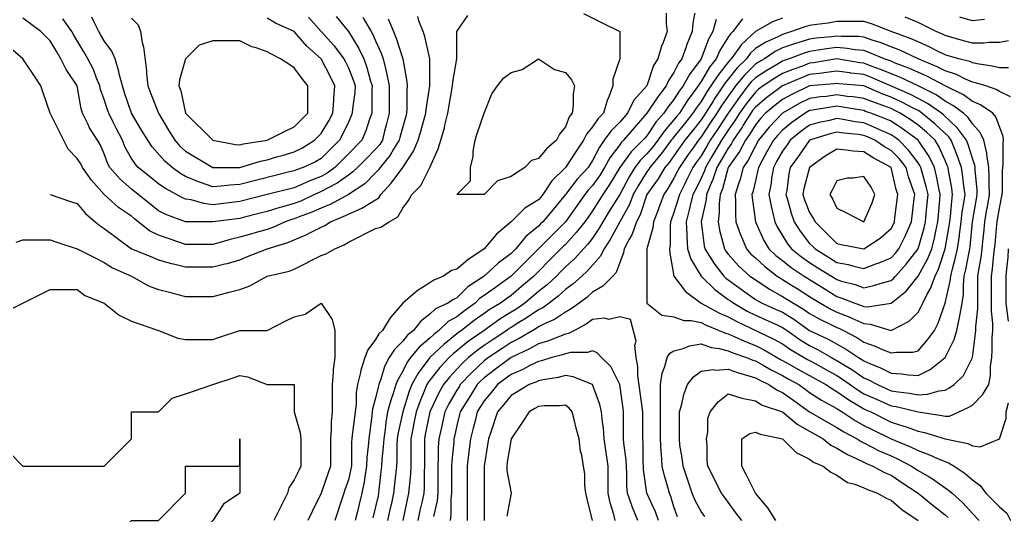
# Model space of a CAD drawing. Header units: inches. Extents: x 794995 to 811195, y 2485918 to 2508058.
# Drawn here: x 801712 to 802805, y 2505544 to 2506091 of the extents above; entities that cross this region are included whole.
import ezdxf

# ---------------------------------------------------------------- set-up
doc = ezdxf.new("R2010")
doc.units = ezdxf.units.IN
doc.header["$MEASUREMENT"] = 0
doc.layers.add('contour', color=7, linetype='Continuous')

msp = doc.modelspace()

# ---------------------------------------------------------------- linework, layer by layer
at = {"layer": 'contour'}
for points in [[(802119.3, 2506092.5), (802125.2, 2506078.4), (802128.1, 2506071.3), (802135.2, 2506048.4), (802139.8, 2506023), (802140.2, 2506018.4), (802139.8, 2506013.7), (802139.8, 2505993), (802139.4, 2505988.4), (802138.5, 2505985), (802135.2, 2505973.4), (802132.2, 2505961.4), (802131.4, 2505958.4), (802125.2, 2505948.4), (802121.5, 2505942), (802110.2, 2505928.4), (802108, 2505925.5), (802105.2, 2505922.4), (802093.2, 2505910.4), (802075.2, 2505898.4), (802055.6, 2505887.9), (802045.2, 2505883.4), (802034.7, 2505878.8), (802020.6, 2505873.8), (802015.2, 2505871.7), (802012.5, 2505871), (802005.2, 2505868.4), (801991.5, 2505862), (801985.2, 2505859.8), (801973.2, 2505856.4), (801968.5, 2505855), (801955.2, 2505851.2), (801944.6, 2505848.9), (801931.8, 2505845), (801925.2, 2505843.4), (801895.2, 2505843.4), (801887.7, 2505845.9), (801865.2, 2505853.4), (801855.2, 2505858.4), (801842.7, 2505868.4), (801838.5, 2505871.7), (801835.2, 2505874.4), (801821, 2505884.2), (801805.2, 2505898.4), (801791, 2505914.2), (801781.2, 2505928.4), (801779.2, 2505932.4), (801775.2, 2505938.4), (801765.2, 2505948.4), (801755.2, 2505968.4), (801745.2, 2505988.4), (801737.7, 2506010.9), (801735.2, 2506018.4), (801727.2, 2506030.4), (801715.2, 2506048.4), (801699, 2506062.2)], [(801707.7, 2505845.9), (801715.2, 2505848.4), (801745.2, 2505848.4), (801752.7, 2505845.9), (801775.2, 2505838.4), (801795.2, 2505828.4), (801805.2, 2505823.4), (801814.4, 2505817.6), (801835.2, 2505808.4), (801854.2, 2505797.5), (801865.2, 2505793.4), (801877.2, 2505790.4), (801885.2, 2505788.4), (801895.2, 2505785.9), (801925.2, 2505785.9), (801935.2, 2505788.4), (801943.2, 2505790.4), (801955.2, 2505793.4), (801966.1, 2505797.5), (801985.2, 2505808.4), (802009.7, 2505813.8), (802015.2, 2505815.9), (802045.2, 2505830.9), (802050.6, 2505832.9), (802060.2, 2505838.4), (802070.5, 2505843), (802075.2, 2505845.9), (802105.2, 2505860.9), (802111.2, 2505862.4), (802120.2, 2505868.4), (802129.7, 2505873.8), (802135.2, 2505883.4), (802141.8, 2505891.7), (802145.2, 2505898.4), (802155.2, 2505908.4), (802165.2, 2505928.4), (802174.4, 2505949.1), (802177.2, 2505958.4), (802181.3, 2505972.2), (802181.8, 2505975), (802185.2, 2505988.4), (802190.2, 2506018.4), (802190.5, 2506023), (802195.2, 2506048.4), (802195.2, 2506078.4), (802207.2, 2506096.4)], [(802091, 2506094.2), (802093.2, 2506090.4), (802100.2, 2506078.4), (802102, 2506075.2), (802105.2, 2506068.4), (802111.5, 2506054.7), (802113.7, 2506048.4), (802116.1, 2506037.5), (802117.8, 2506031), (802120.2, 2506018.4), (802120.2, 2505988.4), (802117.2, 2505976.4), (802115.2, 2505968.4), (802112.7, 2505958.4), (802109.8, 2505953.7), (802105.2, 2505948.4), (802095.2, 2505938.4), (802085.2, 2505928.4), (802080.2, 2505923.4), (802075.2, 2505919.8), (802062.7, 2505910.9), (802052.7, 2505905.9), (802045.2, 2505901.7), (802042.8, 2505900.8), (802037.7, 2505898.4), (802022.4, 2505891.2), (802015.2, 2505888.4), (802001.3, 2505884.5), (801999.4, 2505884.1), (801985.2, 2505879.6), (801976.2, 2505877.4), (801960.2, 2505873.4), (801955.2, 2505872.1), (801925.2, 2505868.4), (801895.2, 2505868.4), (801873.2, 2505876.4), (801865.2, 2505880.4), (801855.2, 2505888.4), (801842.7, 2505898.4), (801838.5, 2505901.7), (801835.2, 2505904.4), (801822.5, 2505915.7), (801811.2, 2505928.4), (801809.2, 2505932.4), (801805.2, 2505943.4), (801800.5, 2505953.7), (801797.7, 2505958.4), (801789, 2505972.2), (801787.2, 2505976.4), (801781.2, 2505988.4), (801779.8, 2505993), (801775.2, 2506018.4), (801763.2, 2506036.4), (801757.2, 2506048.4), (801752.7, 2506055.9), (801745.2, 2506068.4), (801740.2, 2506073.4), (801735.2, 2506078.4), (801723.7, 2506086.9), (801715.2, 2506093.4)], [(801745.2, 2505898.4), (801767.7, 2505890.9), (801775.2, 2505888.4), (801784.4, 2505877.6), (801795.2, 2505868.4), (801800.5, 2505863.7), (801805.2, 2505860.9), (801818, 2505851.2), (801835.2, 2505838.4), (801856.6, 2505829.8), (801865.2, 2505826.4), (801879, 2505822.2), (801881.8, 2505821.7), (801895.2, 2505818.4), (801925.2, 2505818.4), (801938.5, 2505821.7), (801941.3, 2505822.2), (801955.2, 2505826.4), (801963.7, 2505829.8), (801985.2, 2505838.4), (802008.1, 2505845.4), (802015.2, 2505848.4), (802029.3, 2505854.2), (802033.2, 2505856.4), (802045.2, 2505862.4), (802049.2, 2505864.4), (802055.2, 2505868.4), (802069.4, 2505874.1), (802075.2, 2505876.9), (802090.2, 2505883.4), (802105.2, 2505892.4), (802108.7, 2505894.8), (802111.2, 2505898.4), (802122.5, 2505911), (802135.2, 2505928.4), (802147.2, 2505946.4), (802152.3, 2505958.4), (802155.2, 2505968.4), (802160.9, 2505988.4), (802161.2, 2505992.4), (802165.2, 2506018.4), (802165.2, 2506048.4), (802159.7, 2506072.9), (802157.7, 2506078.4), (802153.2, 2506090.4), (802151.8, 2506095)], [(802061.8, 2506095), (802075.2, 2506078.4), (802086.6, 2506059.8), (802092.3, 2506048.4), (802095.7, 2506038.9), (802099.7, 2506023.8), (802101.4, 2506018.4), (802101.2, 2506014.4), (802101.2, 2505992.4), (802100.9, 2505988.4), (802098.5, 2505981.7), (802094.6, 2505968.9), (802090.2, 2505958.4), (802075.2, 2505943.4), (802060.2, 2505928.4), (802051.6, 2505921.9), (802045.2, 2505918.4), (802030.8, 2505912.8), (802028.5, 2505911.7), (802015.2, 2505905.9), (801985.2, 2505898.4), (801955.2, 2505890.9), (801925.2, 2505887.1), (801915.2, 2505888.4), (801901.2, 2505892.4), (801895.2, 2505893.4), (801891.6, 2505894.8), (801885.2, 2505898.4), (801872.2, 2505905.4), (801865.2, 2505910.4), (801855.2, 2505918.4), (801842.7, 2505928.4), (801839.2, 2505932.4), (801835.2, 2505938.4), (801828.1, 2505951.3), (801825.2, 2505958.4), (801818.5, 2505971.7), (801815.2, 2505978.4), (801810.2, 2505988.4), (801808.9, 2505992.1), (801805.2, 2506003.4), (801801.2, 2506014.4), (801800.2, 2506018.4), (801796.6, 2506026.9), (801793.2, 2506036.4), (801787.2, 2506048.4), (801782.7, 2506055.9), (801771.4, 2506074.6), (801769.2, 2506078.4), (801759.3, 2506092.5)], [(802031, 2506094.2), (802045.2, 2506078.4), (802059.4, 2506062.6), (802070.2, 2506048.4), (802071.8, 2506045), (802075.2, 2506038.4), (802080.9, 2506024.1), (802082.7, 2506018.4), (802082.2, 2506011.3), (802079.8, 2505993), (802079.4, 2505988.4), (802078.3, 2505985.2), (802075.2, 2505978.4), (802068.8, 2505964.7), (802065.2, 2505958.4), (802055.2, 2505948.4), (802045.2, 2505938.4), (802038.8, 2505934.7), (802025.2, 2505928.4), (802017.8, 2505925.8), (802015.2, 2505924.6), (802010.2, 2505923.4), (801994.2, 2505919.4), (801955.2, 2505909.6), (801944.6, 2505908.9), (801934.4, 2505907.6), (801925.2, 2505906.9), (801911.8, 2505911.7), (801909.3, 2505912.5), (801895.2, 2505918.4), (801888.8, 2505922), (801880.2, 2505928.4), (801872.2, 2505935.4), (801858.1, 2505951.3), (801853.2, 2505958.4), (801846.4, 2505969.6), (801835.2, 2505988.4), (801827.7, 2506010.9), (801825.2, 2506018.4), (801821.8, 2506031.7), (801821.3, 2506034.5), (801817.2, 2506048.4), (801813.7, 2506056.9), (801805.2, 2506068.4), (801801.4, 2506074.6), (801799.2, 2506078.4), (801793.2, 2506090.4), (801791.3, 2506094.5)], [(801835.2, 2506093.4), (801842.7, 2506085.9), (801845.2, 2506078.4), (801847.2, 2506066.4), (801848.5, 2506061.7), (801851.8, 2506035), (801851.8, 2506031.7), (801853.2, 2506018.4), (801856.6, 2506009.8), (801865.2, 2505988.4), (801876.4, 2505969.6), (801883.2, 2505958.4), (801888.8, 2505952), (801895.2, 2505946.4), (801925.2, 2505928.4), (801955.2, 2505928.4), (801978.1, 2505935.4), (801985.2, 2505936.9), (801997.2, 2505940.4), (802001.8, 2505941.7), (802015.2, 2505945.5), (802023.7, 2505949.8), (802037.7, 2505958.4), (802045.2, 2505965.9), (802053.7, 2505979.8), (802058, 2505988.4), (802059, 2506002.2), (802059, 2506004.5), (802060.2, 2506018.4), (802055.2, 2506028.4), (802045.2, 2506048.4), (802029.3, 2506062.5), (802015.2, 2506078.4), (801994.4, 2506087.6), (801985.2, 2506093.4)], [(802335.2, 2506098.4), (802355.2, 2506088.4), (802375.2, 2506078.4), (802375.2, 2506048.4), (802367.7, 2506025.9), (802367.7, 2506018.4), (802363.2, 2506006.4), (802361.3, 2506002.2), (802357.2, 2505988.4), (802351.2, 2505982.4), (802345.2, 2505973.4), (802338.5, 2505965), (802335.2, 2505958.4), (802327.2, 2505946.4), (802315.2, 2505928.4), (802300.2, 2505913.4), (802290.2, 2505898.4), (802287.9, 2505895.6), (802285.2, 2505892.4), (802270.2, 2505883.4), (802255.2, 2505868.4), (802239, 2505854.5), (802225.2, 2505838.4), (802207.2, 2505826.4), (802195.2, 2505815.9), (802189.2, 2505814.4), (802180.2, 2505808.4), (802169.8, 2505803.7), (802165.2, 2505800.9), (802151.3, 2505792.2), (802135.2, 2505778.4), (802121.3, 2505762.2), (802112.7, 2505748.4), (802108.9, 2505744.6), (802105.2, 2505738.4), (802096.6, 2505726.9), (802093.2, 2505718.4), (802089, 2505704.5), (802088.5, 2505701.7), (802085.2, 2505688.4), (802083.7, 2505679.8), (802083.7, 2505666.9), (802079.4, 2505632.6), (802078.9, 2505628.4), (802078.7, 2505624.8), (802078.7, 2505601.9), (802078.5, 2505598.4), (802078, 2505595.5), (802075.2, 2505583.4), (802071.4, 2505572.1), (802070.2, 2505568.4), (802067.7, 2505560.9), (802060.2, 2505538.4)], [(802426.6, 2506099.8), (802426.6, 2506086.9), (802427.7, 2506078.4), (802423.2, 2506066.4), (802421.3, 2506062.2), (802417.2, 2506048.4), (802412.7, 2506040.9), (802405.2, 2506018.4), (802390.9, 2506002.6), (802383.7, 2505988.4), (802379.8, 2505983.7), (802375.2, 2505978.4), (802365.2, 2505968.4), (802358, 2505958.4), (802352.7, 2505950.9), (802345.2, 2505935.9), (802342.2, 2505931.4), (802340.2, 2505928.4), (802328.2, 2505915.3), (802315.2, 2505898.4), (802301.5, 2505882), (802290.2, 2505868.4), (802287.7, 2505865.9), (802285.2, 2505863.4), (802271.5, 2505852), (802260.2, 2505838.4), (802257.7, 2505835.9), (802255.2, 2505833.4), (802240.9, 2505822.6), (802225.2, 2505808.4), (802207.2, 2505796.4), (802195.2, 2505784.4), (802191.2, 2505782.4), (802185.2, 2505778.4), (802171.5, 2505772), (802165.2, 2505766.4), (802155.2, 2505758.4), (802147.2, 2505748.4), (802140.6, 2505742.9), (802135.2, 2505736.4), (802126.2, 2505727.4), (802120.2, 2505718.4), (802115.2, 2505708.4), (802111.2, 2505694.4), (802108.9, 2505688.4), (802108, 2505685.5), (802105.2, 2505673.4), (802101.8, 2505661.7), (802101.4, 2505658.4), (802100.9, 2505654.1), (802097.7, 2505628.4), (802097.2, 2505620.4), (802095.7, 2505607.8), (802095.2, 2505598.4), (802093.2, 2505586.4), (802092.5, 2505581), (802090.2, 2505568.4), (802087.2, 2505556.4), (802085.2, 2505548.4), (802082.7, 2505538.4)], [(802458.5, 2506101.7), (802455.9, 2506087.6), (802455.2, 2506078.4), (802449.3, 2506064.2), (802448.5, 2506061.7), (802443.7, 2506048.4), (802440.2, 2506043.4), (802435.2, 2506033.4), (802429.2, 2506024.4), (802426.6, 2506018.4), (802417.2, 2506006.4), (802405.2, 2505988.4), (802391.3, 2505972.2), (802379.4, 2505958.4), (802377.3, 2505956.2), (802375.2, 2505953.4), (802364.4, 2505939.1), (802358.5, 2505928.4), (802353.4, 2505920.1), (802345.2, 2505908.4), (802340.4, 2505903.2), (802336.6, 2505898.4), (802327.7, 2505885.9), (802315.2, 2505868.4), (802285.2, 2505838.4), (802255.2, 2505808.4), (802237.7, 2505795.9), (802225.2, 2505786.9), (802220.2, 2505783.4), (802215.2, 2505778.4), (802203.7, 2505769.8), (802195.2, 2505763.4), (802185.6, 2505758), (802175.2, 2505748.4), (802169.6, 2505743.9), (802165.2, 2505739.8), (802153.6, 2505729.9), (802143.7, 2505718.4), (802140.2, 2505713.4), (802135.2, 2505703.4), (802129.7, 2505693.8), (802127.7, 2505688.4), (802124.2, 2505677.5), (802122.1, 2505671.4), (802118.5, 2505658.4), (802116.6, 2505646.9), (802115.7, 2505638.9), (802114.2, 2505628.4), (802113.7, 2505619.8), (802112.2, 2505605.4), (802111.8, 2505598.4), (802111.2, 2505592.4), (802108.9, 2505572.1), (802108.5, 2505568.4), (802107.9, 2505565.6), (802105.2, 2505553.4), (802102.2, 2505541.4)], [(802481.8, 2506091.7), (802478, 2506078.4), (802473.3, 2506070.2), (802465.2, 2506048.4), (802452.3, 2506031.2), (802445.2, 2506018.4), (802441, 2506012.6), (802435.2, 2506003.4), (802428.5, 2505995), (802423.9, 2505988.4), (802415.2, 2505978.4), (802405.2, 2505963.4), (802402.9, 2505960.7), (802400.9, 2505958.4), (802388, 2505945.5), (802375.2, 2505928.4), (802364, 2505909.5), (802356.4, 2505898.4), (802352.1, 2505891.4), (802345.2, 2505880.4), (802340.2, 2505873.4), (802336.6, 2505868.4), (802327.2, 2505856.4), (802315.2, 2505843.4), (802312.7, 2505840.9), (802310.2, 2505838.4), (802297.7, 2505825.9), (802285.2, 2505813.4), (802282.7, 2505810.9), (802280.2, 2505808.4), (802266.7, 2505796.8), (802255.2, 2505786.9), (802250.2, 2505783.4), (802243.2, 2505778.4), (802231.8, 2505771.7), (802225.2, 2505767.1), (802214.4, 2505759.1), (802200.2, 2505748.4), (802197.2, 2505746.3), (802195.2, 2505744.6), (802180.7, 2505732.8), (802165.2, 2505718.4), (802152.3, 2505701.2), (802145.2, 2505688.4), (802142.4, 2505681.2), (802135.2, 2505658.4), (802129.9, 2505633.6), (802129.2, 2505628.4), (802128.8, 2505622), (802128.8, 2505604.7), (802128.5, 2505598.4), (802125.2, 2505568.4), (802122.3, 2505555.5), (802121.5, 2505552), (802118.5, 2505538.4)], [(802510.9, 2506092.6), (802500.2, 2506078.4), (802497.6, 2506076), (802495.2, 2506072.4), (802485.9, 2506057.6), (802481.8, 2506048.4), (802474.5, 2506039), (802465.2, 2506023.4), (802463, 2506020.5), (802461.8, 2506018.4), (802453.2, 2506006.4), (802450.6, 2506002.9), (802441.2, 2505988.4), (802438.5, 2505985), (802435.2, 2505980.9), (802424.6, 2505968.9), (802417.2, 2505958.4), (802412, 2505951.5), (802405.2, 2505943.4), (802397.7, 2505935.9), (802391.8, 2505928.4), (802385.5, 2505918), (802375.2, 2505898.4), (802363.6, 2505879.9), (802356.4, 2505868.4), (802352.4, 2505861.2), (802345.2, 2505850.4), (802339.9, 2505843.6), (802335.2, 2505838.4), (802325.6, 2505827.9), (802315.2, 2505818.4), (802310.2, 2505813.4), (802305.2, 2505808.4), (802294.8, 2505798.8), (802285.2, 2505791.2), (802270.2, 2505778.4), (802261.4, 2505772.2), (802255.2, 2505768.4), (802242.7, 2505760.8), (802225.2, 2505748.4), (802207.6, 2505735.9), (802191, 2505722.5), (802186.6, 2505718.4), (802176.3, 2505707.3), (802165.2, 2505693.4), (802163, 2505690.5), (802161.8, 2505688.4), (802159.7, 2505682.9), (802154, 2505669.5), (802150.2, 2505658.4), (802147.7, 2505645.9), (802146.4, 2505639.6), (802144.2, 2505628.4), (802144.2, 2505598.4), (802143.7, 2505589.8), (802142.2, 2505575.4), (802141.8, 2505568.4), (802135.2, 2505538.4)], [(802555.2, 2506093.4), (802544.2, 2506089.3), (802525.2, 2506078.4), (802509.6, 2506064), (802507.2, 2506060.4), (802498.5, 2506048.4), (802496.8, 2506046.7), (802495.2, 2506044.6), (802483.5, 2506030), (802476.1, 2506018.4), (802471.6, 2506011.9), (802465.2, 2506001.2), (802459.7, 2505993.8), (802456.2, 2505988.4), (802446.8, 2505976.7), (802435.2, 2505962.1), (802433.4, 2505960.1), (802432.2, 2505958.4), (802423.2, 2505946.4), (802420.6, 2505942.9), (802408.5, 2505928.4), (802407.2, 2505926.3), (802405.2, 2505923.4), (802395.5, 2505908), (802390.2, 2505898.4), (802385.9, 2505887.6), (802375.2, 2505868.4), (802364.7, 2505848.8), (802358, 2505838.4), (802353.7, 2505829.8), (802345.2, 2505820.4), (802339.4, 2505814.1), (802333.2, 2505808.4), (802323.7, 2505799.8), (802315.2, 2505793.4), (802307.3, 2505786.2), (802297.2, 2505778.4), (802290.2, 2505773.4), (802285.2, 2505770.9), (802271.8, 2505761.7), (802263.7, 2505756.9), (802255.2, 2505751.7), (802253.1, 2505750.4), (802250.2, 2505748.4), (802235.2, 2505738.4), (802225.2, 2505731.7), (802217.4, 2505726.1), (802208, 2505718.4), (802201.4, 2505712.2), (802195.2, 2505705.5), (802186.9, 2505696.6), (802180.2, 2505688.4), (802174.8, 2505678.8), (802165.2, 2505658.4), (802160.2, 2505633.4), (802159.2, 2505628.4), (802159.2, 2505598.4), (802158.8, 2505592), (802158.8, 2505574.7), (802158.5, 2505568.4), (802156.6, 2505559.8), (802154.2, 2505549.3), (802151.8, 2505538.4)], [(802805.2, 2506068.4), (802795.2, 2506066.4), (802783.2, 2506066.4), (802778, 2506065.5), (802765.2, 2506065.5), (802755.2, 2506068.4), (802741.2, 2506072.4), (802735.2, 2506074.1), (802732.3, 2506075.5), (802725.2, 2506078.4), (802711.8, 2506085), (802705.2, 2506088.4), (802691, 2506094.2)], [(802778.5, 2506091.7), (802765.2, 2506090.4), (802751.3, 2506094.5)], [(802805.2, 2506038.4), (802795.2, 2506038.4), (802787.2, 2506040.4), (802770.6, 2506042.9), (802765.2, 2506044.1), (802762.2, 2506045.4), (802750.2, 2506048.4), (802738.5, 2506051.7), (802735.2, 2506052.6), (802726.6, 2506056.9), (802718.2, 2506061.4), (802705.2, 2506067.1), (802697.3, 2506070.5), (802675.2, 2506078.4), (802653.7, 2506086.9), (802645.2, 2506089.6), (802615.2, 2506089.6), (802605.7, 2506087.8), (802593.2, 2506086.4), (802585.2, 2506085), (802579.9, 2506083.6), (802565.2, 2506078.4), (802557.4, 2506076.1), (802555.2, 2506075.4), (802549.2, 2506072.4), (802536.7, 2506066.8), (802525.2, 2506059.6), (802519.4, 2506054.2), (802515.2, 2506048.4), (802505.2, 2506038.4), (802495.2, 2506025.9), (802491.8, 2506021.7), (802489.7, 2506018.4), (802479.8, 2506003.8), (802478.5, 2506001.7), (802470.2, 2505988.4), (802468.2, 2505985.4), (802465.2, 2505980.9), (802455.2, 2505968.4), (802447.2, 2505958.4), (802442.2, 2505951.3), (802435.2, 2505941.2), (802429.7, 2505933.8), (802425.2, 2505928.4), (802417.6, 2505915.9), (802405.2, 2505898.4), (802397.7, 2505875.9), (802393.9, 2505868.4), (802388.8, 2505854.7), (802385.2, 2505848.4), (802380.2, 2505838.4), (802379.4, 2505834.1), (802375.2, 2505823.4), (802371.2, 2505812.4), (802367.7, 2505808.4), (802356.4, 2505797.1), (802345.2, 2505790.4), (802338.8, 2505784.7), (802330.2, 2505778.4), (802321.5, 2505772), (802315.2, 2505768.4), (802303.2, 2505760.4), (802292.7, 2505755.9), (802285.2, 2505752.1), (802282.9, 2505750.6), (802279.2, 2505748.4), (802264, 2505739.5), (802255.2, 2505735), (802245.2, 2505728.4), (802230.2, 2505718.4), (802227.3, 2505716.2), (802225.2, 2505714.6), (802211.6, 2505701.9), (802198.9, 2505688.4), (802197.5, 2505686.1), (802195.2, 2505682.4), (802186.3, 2505667.3), (802181.8, 2505658.4), (802178.8, 2505644.7), (802178, 2505641.2), (802175.2, 2505628.4), (802174.6, 2505618.9), (802174.6, 2505607.8), (802174.2, 2505598.4), (802174.2, 2505568.4), (802173.3, 2505560.2), (802169.4, 2505542.6)], [(802807.2, 2506006.4), (802795.2, 2506012.4), (802791.4, 2506014.6), (802780.2, 2506018.4), (802768.7, 2506021.9), (802765.2, 2506022.6), (802757.7, 2506025.9), (802747.7, 2506030.9), (802735.2, 2506035), (802726.3, 2506039.5), (802705.2, 2506048.4), (802684.8, 2506058), (802675.2, 2506061.7), (802663.2, 2506066.4), (802654.4, 2506069.1), (802645.2, 2506072.4), (802639.7, 2506072.9), (802620.6, 2506072.9), (802615.2, 2506073.4), (802609.4, 2506072.6), (802592.4, 2506071.2), (802585.2, 2506070.2), (802573.2, 2506066.4), (802568.5, 2506065), (802555.2, 2506060.4), (802547.2, 2506056.4), (802535.2, 2506048.4), (802528.8, 2506044.7), (802525.2, 2506042.4), (802513.2, 2506030.4), (802503.3, 2506018.4), (802499.8, 2506013.7), (802495.2, 2506007.1), (802487.5, 2505996.1), (802482.7, 2505988.4), (802475.7, 2505977.9), (802465.2, 2505962.1), (802462.2, 2505958.4), (802455.2, 2505948.4), (802451, 2505942.5), (802441.2, 2505928.4), (802439.2, 2505924.4), (802435.2, 2505916.4), (802428.5, 2505905), (802423.9, 2505898.4), (802418.8, 2505884.7), (802417.2, 2505880.4), (802412.7, 2505868.4), (802411.8, 2505861.7), (802405.2, 2505838.4), (802405.2, 2505778.4), (802421.8, 2505765), (802435.2, 2505763.4), (802446.1, 2505759.3), (802454.2, 2505759.3), (802465.2, 2505756.9), (802470.9, 2505754.1), (802485.2, 2505748.4), (802492.2, 2505745.4), (802495.2, 2505744.6), (802501.8, 2505741.7), (802513.2, 2505736.4), (802525.2, 2505731.7), (802534, 2505727.3), (802552.9, 2505716.1), (802555.2, 2505715), (802562.7, 2505710.9), (802572.3, 2505705.5), (802585.2, 2505698.4), (802591.6, 2505694.8), (802603.2, 2505688.4), (802610.4, 2505683.6), (802615.2, 2505680.9), (802628.5, 2505671.7), (802636.6, 2505666.9), (802645.2, 2505661.7), (802647.5, 2505660.7), (802652.7, 2505658.4), (802675.2, 2505647.1), (802689.4, 2505642.6), (802691.8, 2505641.7), (802705.2, 2505636.9), (802712.2, 2505635.4), (802735.2, 2505628.4), (802760.2, 2505623.4), (802765.2, 2505620.9), (802773.7, 2505619.8), (802795.2, 2505628.4), (802802.7, 2505650.9), (802802.7, 2505658.4), (802805.2, 2505668.4)], [(802805.2, 2505758.4), (802802.7, 2505778.4), (802802.7, 2505808.4), (802803.2, 2505816.4), (802804.6, 2505828.9), (802805.2, 2505838.4)], [(801695.2, 2505768.4), (801715.2, 2505778.4), (801735.2, 2505788.4), (801745.2, 2505793.4), (801775.2, 2505793.4), (801783.7, 2505786.9), (801805.2, 2505778.4), (801821.8, 2505765), (801835.2, 2505758.4), (801842.7, 2505755.9), (801865.2, 2505748.4), (801886.6, 2505739.8), (801895.2, 2505738.4), (801925.2, 2505738.4), (801932.7, 2505740.9), (801955.2, 2505748.4), (801985.2, 2505748.4), (802005.2, 2505758.4), (802015.2, 2505763.4), (802027.2, 2505766.4), (802045.2, 2505778.4), (802057.2, 2505760.4), (802060.2, 2505748.4), (802060.2, 2505718.4), (802058.5, 2505705), (802058.5, 2505701.7), (802057.2, 2505688.4), (802057.2, 2505658.4), (802056.1, 2505647.5), (802056.1, 2505639.3), (802055.2, 2505628.4), (802055.2, 2505598.4), (802052.7, 2505590.9), (802045.2, 2505568.4), (802035.2, 2505548.4), (802030.2, 2505538.4)], [(802418, 2505538.4), (802414.6, 2505547.8), (802405.2, 2505568.4), (802401.6, 2505594.8), (802401.4, 2505598.4), (802401.2, 2505602.4), (802401.2, 2505624.4), (802400.9, 2505628.4), (802400.9, 2505658.4), (802395.2, 2505698.4), (802395.2, 2505708.4), (802393.2, 2505718.4), (802391.8, 2505731.7), (802393.2, 2505736.4), (802387.2, 2505760.4), (802375.2, 2505763.4), (802363.2, 2505760.4), (802358.5, 2505761.7), (802345.2, 2505760.4), (802338.1, 2505755.4), (802325.2, 2505748.4), (802318.7, 2505744.8), (802315.2, 2505744.1), (802308.5, 2505741.7), (802296.6, 2505736.9), (802285.2, 2505733.4), (802275.6, 2505728), (802255.2, 2505718.4), (802238, 2505705.5), (802225.2, 2505695.9), (802221.3, 2505692.2), (802217.7, 2505688.4), (802209, 2505674.5), (802205.2, 2505668.4), (802198.9, 2505658.4), (802198.2, 2505655.4), (802195.2, 2505643.4), (802192.4, 2505631.1), (802191.8, 2505628.4), (802191.6, 2505624.8), (802189.4, 2505604.1), (802189.2, 2505598.4), (802189.2, 2505568.4), (802188.5, 2505561.7), (802188.5, 2505545), (802187.7, 2505538.4)], [(802439.2, 2505542.4), (802435.2, 2505553.4), (802431.6, 2505564.8), (802430.2, 2505568.4), (802428.5, 2505575), (802424.6, 2505587.8), (802422.3, 2505598.4), (802421.3, 2505612.2), (802421, 2505614.2), (802420.2, 2505628.4), (802420.2, 2505688.4), (802422.3, 2505701.2), (802425.2, 2505708.4), (802427.7, 2505718.4), (802430.5, 2505723), (802435.2, 2505725.9), (802445.2, 2505728.4), (802452.3, 2505731.2), (802465.2, 2505733.4), (802476.4, 2505729.6), (802485.2, 2505728.4), (802495.2, 2505725.9), (802500.4, 2505723.6), (802515.2, 2505718.4), (802522.3, 2505715.5), (802525.2, 2505714.6), (802533.7, 2505709.8), (802541.8, 2505705), (802555.2, 2505698.4), (802561.6, 2505694.8), (802573.2, 2505688.4), (802580.2, 2505683.4), (802585.2, 2505679.8), (802598.2, 2505671.4), (802606.6, 2505666.9), (802615.2, 2505662.1), (802617.4, 2505660.6), (802621.2, 2505658.4), (802635.6, 2505648.8), (802645.2, 2505643.4), (802655.2, 2505638.4), (802675.2, 2505628.4), (802696.6, 2505619.8), (802705.2, 2505615.5), (802717.8, 2505611), (802726.6, 2505606.9), (802735.2, 2505603.4), (802738.9, 2505602.1), (802745.2, 2505598.4), (802757.2, 2505590.4), (802765.2, 2505583.4), (802773.7, 2505576.9), (802780.2, 2505568.4), (802795.2, 2505553.4), (802803.2, 2505546.4), (802807.2, 2505538.4)], [(802395.2, 2505538.4), (802389.3, 2505552.5), (802388.5, 2505555), (802383.7, 2505568.4), (802383.2, 2505576.4), (802383.2, 2505590.4), (802382.7, 2505598.4), (802382.2, 2505605.4), (802379.8, 2505623.7), (802379.4, 2505628.4), (802379.4, 2505658.4), (802378.9, 2505662.1), (802375.2, 2505688.4), (802365.2, 2505708.4), (802355.2, 2505718.4), (802350.2, 2505723.4), (802345.2, 2505725.9), (802339.7, 2505723.8), (802320.6, 2505723.8), (802315.2, 2505722.6), (802312, 2505721.5), (802300.2, 2505718.4), (802288.7, 2505714.8), (802285.2, 2505714.1), (802276.6, 2505709.8), (802268.2, 2505705.3), (802255.2, 2505699.6), (802248.7, 2505694.8), (802240.2, 2505688.4), (802233.3, 2505680.2), (802225.2, 2505670.4), (802220.5, 2505663), (802217.7, 2505658.4), (802215.2, 2505648.4), (802213.2, 2505640.4), (802210.2, 2505628.4), (802208, 2505611.2), (802206.4, 2505598.4), (802206.4, 2505538.4)], [(801685.2, 2505628.4), (801715.2, 2505598.4), (801805.2, 2505598.4), (801835.2, 2505628.4), (801835.2, 2505658.4), (801865.2, 2505658.4), (801880.2, 2505673.4), (801895.2, 2505678.4), (801902.7, 2505680.9), (801925.2, 2505688.4), (801947.7, 2505695.9), (801955.2, 2505698.4), (801963.7, 2505696.9), (801985.2, 2505688.4), (802015.2, 2505688.4), (802015.2, 2505658.4), (802021.8, 2505635), (802022.7, 2505628.4), (802022.7, 2505598.4), (802020.2, 2505593.4), (802015.2, 2505583.4), (802009.2, 2505574.4), (802007.7, 2505568.4), (801992.7, 2505538.4)], [(802370.2, 2505538.4), (802368.5, 2505545), (802364.6, 2505557.8), (802362.3, 2505568.4), (802362.3, 2505598.4), (802358, 2505628.4), (802357.2, 2505640.4), (802356.1, 2505647.5), (802355.2, 2505658.4), (802353.2, 2505666.4), (802345.2, 2505688.4), (802323.7, 2505696.9), (802315.2, 2505698.4), (802307.2, 2505696.4), (802290.6, 2505693.8), (802285.2, 2505692.6), (802282.3, 2505691.2), (802275.2, 2505688.4), (802262.7, 2505680.9), (802255.2, 2505676.4), (802247, 2505666.5), (802240.2, 2505658.4), (802232.7, 2505635.9), (802230.2, 2505628.4), (802229.4, 2505624.1), (802225.2, 2505598.4), (802225.2, 2505538.4)], [(802469.4, 2505542.6), (802465.2, 2505548.4), (802458.1, 2505561.3), (802455.2, 2505568.4), (802445.2, 2505598.4), (802444.4, 2505607.6), (802441.8, 2505621.7), (802441.2, 2505628.4), (802441.2, 2505658.4), (802443.7, 2505666.9), (802446.1, 2505677.5), (802450.2, 2505688.4), (802456.6, 2505696.9), (802465.2, 2505703.4), (802478.5, 2505705), (802481.3, 2505704.5), (802495.2, 2505705.5), (802507.8, 2505701), (802514.2, 2505699.3), (802525.2, 2505695.9), (802530, 2505693.2), (802540.2, 2505688.4), (802549.2, 2505682.4), (802555.2, 2505679.8), (802567.7, 2505670.9), (802585.2, 2505658.4), (802604.2, 2505647.5), (802615.2, 2505641.2), (802623, 2505636.2), (802637.7, 2505628.4), (802642.3, 2505625.5), (802645.2, 2505624.1), (802653.7, 2505619.8), (802662.1, 2505615.3), (802675.2, 2505609.6), (802683, 2505606.2), (802697.7, 2505598.4), (802702.2, 2505595.4), (802705.2, 2505593.4), (802717.2, 2505586.4), (802721, 2505584.2), (802735.2, 2505574.4), (802738.7, 2505571.9), (802742.7, 2505568.4), (802754.6, 2505557.8), (802765.2, 2505545.9), (802772.7, 2505538.4)], [(802510.2, 2505538.4), (802503.7, 2505546.9), (802495.2, 2505558.4), (802490.9, 2505564.1), (802487.7, 2505568.4), (802472.7, 2505598.4), (802471.8, 2505605), (802471.8, 2505621.7), (802471.2, 2505628.4), (802472.7, 2505635.9), (802472.7, 2505650.9), (802475.2, 2505658.4), (802484.2, 2505669.3), (802495.2, 2505678.4), (802510.2, 2505673.4), (802525.2, 2505670.4), (802532.7, 2505665.9), (802555.2, 2505658.4), (802571.5, 2505644.7), (802585.2, 2505636.9), (802600.2, 2505628.4), (802608.5, 2505621.7), (802615.2, 2505618.4), (802627.8, 2505611), (802636.6, 2505606.9), (802645.2, 2505602.6), (802648, 2505601.2), (802655.2, 2505598.4), (802668.1, 2505591.3), (802675.2, 2505588.4), (802687.2, 2505580.4), (802705.2, 2505568.4), (802721.8, 2505555), (802735.2, 2505544.4), (802738.3, 2505541.5)], [(802345.2, 2505538.4), (802339.2, 2505562.4), (802337.7, 2505568.4), (802336.6, 2505576.9), (802336.6, 2505589.8), (802335.2, 2505598.4), (802333.2, 2505610.4), (802331.8, 2505615), (802330.2, 2505628.4), (802327.2, 2505640.4), (802325.2, 2505648.4), (802322.7, 2505658.4), (802319.4, 2505662.6), (802315.2, 2505665.9), (802308.5, 2505665), (802291.8, 2505665), (802285.2, 2505664.4), (802281.4, 2505662.1), (802275.2, 2505658.4), (802267.2, 2505646.4), (802255.2, 2505628.4), (802250.9, 2505602.6), (802250.2, 2505598.4), (802250.5, 2505593.7), (802255.2, 2505568.4), (802250.5, 2505543)], [(802547.7, 2505538.4), (802539, 2505552.2), (802525.2, 2505568.4), (802515.2, 2505588.4), (802510.2, 2505598.4), (802510.2, 2505628.4), (802519.2, 2505634.4), (802525.2, 2505635.9), (802530.6, 2505633.8), (802555.2, 2505628.4), (802570.2, 2505613.4), (802585.2, 2505605.9), (802589.4, 2505602.6), (802600.2, 2505598.4), (802608.5, 2505591.7), (802615.2, 2505588.4), (802627.2, 2505580.4), (802635.2, 2505578.4), (802645.2, 2505574.4), (802649.2, 2505572.4), (802660.2, 2505568.4), (802669.7, 2505562.9), (802675.2, 2505560.9), (802687.2, 2505550.4), (802705.2, 2505538.4)], [(801703.2, 2505496.4), (801715.2, 2505478.4), (801745.2, 2505478.4), (801775.2, 2505508.4), (801805.2, 2505508.4), (801835.2, 2505538.4), (801865.2, 2505538.4), (801895.2, 2505568.4), (801895.2, 2505598.4), (801925.2, 2505598.4), (801955.2, 2505598.4), (801955.2, 2505628.4), (801955.2, 2505568.4), (801937.2, 2505556.4), (801925.2, 2505538.4), (801895.2, 2505508.4), (801895.2, 2505478.4), (801865.2, 2505448.4), (801835.2, 2505418.4), (801745.2, 2505418.4), (801715.2, 2505388.4), (801705.2, 2505368.4)]]:
    msp.add_lwpolyline(points, dxfattribs=at)
for points in [[(801955.2, 2505953.4), (801959.2, 2505954.4), (801985.2, 2505958.4), (802005.2, 2505968.4), (802015.2, 2505973.4), (802030.2, 2505988.4), (802030.2, 2506018.4), (802023.7, 2506026.9), (802015.2, 2506038.4), (802009.2, 2506042.4), (802000.2, 2506048.4), (801990.2, 2506053.4), (801985.2, 2506055.9), (801973.2, 2506060.4), (801968.5, 2506061.7), (801955.2, 2506068.4), (801925.2, 2506068.4), (801910.2, 2506063.4), (801895.2, 2506048.4), (801888.5, 2506025), (801887.7, 2506018.4), (801889.7, 2506012.9), (801895.2, 2505988.4), (801925.2, 2505958.4), (801950.5, 2505953.7)], [(802735.2, 2505653.4), (802739.8, 2505653.7), (802750.2, 2505658.4), (802760.5, 2505663), (802765.2, 2505665.9), (802776.4, 2505677.1), (802783.2, 2505688.4), (802785.2, 2505698.4), (802785.2, 2505708.4), (802786.6, 2505718.4), (802787.2, 2505726.4), (802787.2, 2505740.4), (802787.7, 2505748.4), (802787.7, 2505755.9), (802786.2, 2505769.4), (802786.2, 2505808.4), (802787.3, 2505816.2), (802788.8, 2505832), (802789.7, 2505838.4), (802790.2, 2505843.4), (802792.2, 2505865.4), (802792.4, 2505868.4), (802792.9, 2505870.7), (802795.2, 2505883.4), (802798.2, 2505898.4), (802798.5, 2505901.7), (802798.5, 2505925), (802798.9, 2505928.4), (802799.2, 2505932.4), (802799.2, 2505954.4), (802799.4, 2505958.4), (802799.2, 2505962.4), (802791.2, 2505984.4), (802787.7, 2505988.4), (802774.2, 2505997.4), (802765.2, 2506001.2), (802755.2, 2506008.4), (802735.2, 2506018.4), (802715.5, 2506028.7), (802694.8, 2506038), (802679.8, 2506043.7), (802675.2, 2506045.6), (802673.2, 2506046.4), (802667.7, 2506048.4), (802651.8, 2506055), (802645.2, 2506057.4), (802635.2, 2506058.4), (802626.7, 2506059.9), (802615.2, 2506060.9), (802604, 2506059.5), (802594.6, 2506057.8), (802585.2, 2506056.5), (802579, 2506054.6), (802562.7, 2506048.4), (802557.1, 2506046.4), (802555.2, 2506045.6), (802548.5, 2506041.7), (802537.9, 2506035.6), (802525.2, 2506027.4), (802520.7, 2506022.9), (802517, 2506018.4), (802507.5, 2506006.1), (802495.2, 2505988.4), (802483.2, 2505970.4), (802475.2, 2505958.4), (802471.5, 2505952), (802465.2, 2505941.2), (802459.9, 2505933.7), (802456.2, 2505928.4), (802449.2, 2505914.4), (802447.2, 2505910.4), (802441.2, 2505898.4), (802440, 2505893.6), (802435.2, 2505878.4), (802432.4, 2505871.1), (802431.4, 2505868.4), (802430.9, 2505864.1), (802430.9, 2505842.6), (802430.2, 2505838.4), (802430.5, 2505833.7), (802435.2, 2505808.4), (802448, 2505791.2), (802465.2, 2505778.4), (802484.7, 2505767.9), (802495.2, 2505763.4), (802504.8, 2505758), (802545.6, 2505738.8), (802555.2, 2505733.4), (802564, 2505727.3), (802579.2, 2505718.4), (802583, 2505716.2), (802585.2, 2505715), (802592.7, 2505710.9), (802602.3, 2505705.5), (802615.2, 2505698.4), (802621.4, 2505694.6), (802639, 2505682.2), (802645.2, 2505678.4), (802659, 2505672.2), (802663.2, 2505670.4), (802675.2, 2505665), (802680.9, 2505664.1), (802705.2, 2505658.4), (802731.2, 2505654.4)], [(802225.2, 2505898.4), (802195.2, 2505898.4), (802210.2, 2505913.4), (802210.2, 2505928.4), (802213.2, 2505940.4), (802213.2, 2505946.4), (802215.2, 2505958.4), (802217.7, 2505965.9), (802225.2, 2505988.4), (802233.7, 2506009.8), (802240.2, 2506018.4), (802246.6, 2506026.9), (802255.2, 2506033.4), (802267.2, 2506036.4), (802285.2, 2506048.4), (802303.2, 2506036.4), (802315.2, 2506033.4), (802321.8, 2506025), (802325.2, 2506018.4), (802323.7, 2506009.8), (802323.7, 2505996.9), (802322.7, 2505988.4), (802319.4, 2505984.1), (802315.2, 2505973.4), (802308.5, 2505965), (802305.2, 2505958.4), (802294.4, 2505949.1), (802285.2, 2505938.4), (802277.7, 2505935.9), (802270.2, 2505928.4), (802261.2, 2505922.4), (802255.2, 2505918.4), (802240.2, 2505913.4)], [(802735.2, 2505682.4), (802739.2, 2505684.4), (802745.2, 2505688.4), (802755.2, 2505698.4), (802765.2, 2505718.4), (802768.7, 2505744.8), (802768.9, 2505748.4), (802768.9, 2505752.1), (802771.2, 2505772.4), (802771.2, 2505808.4), (802772.2, 2505815.4), (802774.8, 2505828.8), (802776.1, 2505838.4), (802777.2, 2505850.4), (802777.7, 2505855.9), (802778.8, 2505868.4), (802781.3, 2505882.2), (802781.8, 2505885), (802784.2, 2505898.4), (802783.7, 2505909.8), (802783.7, 2505916.9), (802783.2, 2505928.4), (802781, 2505942.5), (802781, 2505944.2), (802778, 2505958.4), (802773.7, 2505966.9), (802765.2, 2505976.4), (802760.4, 2505983.6), (802755.2, 2505988.4), (802743.7, 2505996.9), (802735.2, 2506001.7), (802725.2, 2506008.4), (802705.2, 2506018.4), (802684.8, 2506028), (802663.5, 2506036.7), (802653.2, 2506040.4), (802645.2, 2506043.4), (802640.7, 2506043.9), (802615.2, 2506048.4), (802589.6, 2506043.9), (802585.2, 2506043.4), (802577.2, 2506040.4), (802566.8, 2506036.7), (802555.2, 2506032), (802546.6, 2506026.9), (802533.7, 2506018.4), (802528.8, 2506014.7), (802525.2, 2506011.7), (802514.9, 2505998.6), (802507.7, 2505988.4), (802502.9, 2505980.7), (802495.2, 2505969.6), (802490.7, 2505962.9), (802487.7, 2505958.4), (802479.4, 2505944.2), (802477.2, 2505940.4), (802470.2, 2505928.4), (802468.9, 2505924.6), (802465.2, 2505916.4), (802459.2, 2505904.4), (802456.2, 2505898.4), (802453.2, 2505886.4), (802452.1, 2505881.4), (802448.5, 2505868.4), (802449.3, 2505854.2), (802449.3, 2505852.5), (802450.2, 2505838.4), (802453.7, 2505826.9), (802465.2, 2505808.4), (802480.2, 2505793.4), (802495.2, 2505782.6), (802497.7, 2505780.9), (802501.2, 2505778.4), (802516.3, 2505769.5), (802525.2, 2505765), (802536.7, 2505759.9), (802549.2, 2505754.4), (802555.2, 2505751.7), (802557.2, 2505750.4), (802560.2, 2505748.4), (802574.8, 2505738), (802585.2, 2505731.7), (802594, 2505727.3), (802609.2, 2505718.4), (802613, 2505716.2), (802615.2, 2505715), (802623.7, 2505709.8), (802631.8, 2505705), (802645.2, 2505695.9), (802650.4, 2505693.6), (802660.2, 2505688.4), (802670.5, 2505683.7), (802675.2, 2505681.7), (802683.2, 2505680.4), (802695.7, 2505678.9), (802705.2, 2505677.1), (802715.7, 2505677.8), (802728.5, 2505681.7)], [(802705.2, 2505698.4), (802718.5, 2505705), (802735.2, 2505718.4), (802745.2, 2505738.4), (802748, 2505748.4), (802751, 2505762.5), (802751.3, 2505764.5), (802753.9, 2505778.4), (802755.2, 2505788.4), (802755.2, 2505798.4), (802756.2, 2505808.4), (802758, 2505815.6), (802761.6, 2505834.8), (802762.4, 2505838.4), (802762.8, 2505840.8), (802765.2, 2505868.4), (802769.8, 2505893.7), (802770.6, 2505898.4), (802770.4, 2505903.6), (802768.3, 2505925.2), (802768.2, 2505928.4), (802767.8, 2505931), (802765.2, 2505938.4), (802760.4, 2505953.6), (802758.5, 2505958.4), (802748.7, 2505971.9), (802733.2, 2505986.4), (802730.9, 2505988.4), (802715.7, 2505998.9), (802705.2, 2506004.7), (802696.1, 2506009.3), (802654.3, 2506027.5), (802645.2, 2506030.9), (802630.9, 2506032.6), (802629.6, 2506032.8), (802615.2, 2506034.7), (802600.8, 2506032.8), (802599.4, 2506032.6), (802585.2, 2506030.9), (802576.1, 2506027.5), (802555.2, 2506018.4), (802537.9, 2506005.6), (802525.2, 2505995), (802522.2, 2505991.3), (802520.2, 2505988.4), (802511.8, 2505975), (802510.6, 2505973), (802500.6, 2505958.4), (802498.7, 2505954.8), (802495.2, 2505949.8), (802487.3, 2505936.3), (802482.7, 2505928.4), (802478.3, 2505915.2), (802475.2, 2505908.4), (802471.2, 2505898.4), (802470.6, 2505892.9), (802465.2, 2505868.4), (802468.7, 2505841.9), (802469.4, 2505838.4), (802477.2, 2505826.4), (802479.4, 2505822.6), (802490.2, 2505808.4), (802492.7, 2505805.9), (802495.2, 2505804.1), (802525.2, 2505782.6), (802527.8, 2505781), (802532.7, 2505778.4), (802548.2, 2505771.4), (802555.2, 2505768.4), (802567.6, 2505760.8), (802585.2, 2505748.4), (802605.6, 2505738.8), (802624.8, 2505728), (802639.2, 2505718.4), (802642.9, 2505716.1), (802645.2, 2505714.6), (802651.8, 2505711.7), (802663.7, 2505706.9), (802675.2, 2505701.2), (802687.2, 2505700.4), (802694.2, 2505699.3)], [(802705.2, 2505725.9), (802715.7, 2505737.8), (802723.2, 2505748.4), (802727.2, 2505756.4), (802735.2, 2505778.4), (802740.6, 2505802.9), (802741.2, 2505808.4), (802743.2, 2505816.4), (802746.3, 2505827.3), (802748.8, 2505838.4), (802750.8, 2505852.8), (802750.9, 2505854.1), (802752.7, 2505868.4), (802754, 2505879.5), (802755.7, 2505888.9), (802757, 2505898.4), (802755.7, 2505907.8), (802754.7, 2505917.9), (802753.2, 2505928.4), (802748.5, 2505941.7), (802746.1, 2505947.5), (802741.8, 2505958.4), (802739, 2505962.2), (802723.5, 2505976.7), (802709.4, 2505988.4), (802706.9, 2505990.1), (802705.2, 2505991.1), (802699.7, 2505993.8), (802687.2, 2506000.4), (802675.2, 2506005.9), (802666.1, 2506009.3), (802645.2, 2506018.4), (802617.6, 2506020.8), (802615.2, 2506021.1), (802612.8, 2506020.8), (802585.2, 2506018.4), (802564.8, 2506008.7), (802555.2, 2506003.4), (802546.6, 2505996.9), (802536.4, 2505988.4), (802531, 2505982.6), (802525.2, 2505975.5), (802518.7, 2505964.8), (802514.2, 2505958.4), (802507.5, 2505946), (802495.2, 2505928.4), (802488.7, 2505904.8), (802486.2, 2505898.4), (802485.2, 2505888.4), (802485.2, 2505878.4), (802483.9, 2505868.4), (802485.7, 2505858.9), (802489.7, 2505843.8), (802490.9, 2505838.4), (802492.5, 2505835.8), (802495.2, 2505832.4), (802506.6, 2505819.8), (802519.2, 2505808.4), (802522.7, 2505805.9), (802525.2, 2505804.1), (802537.2, 2505796.4), (802540.8, 2505794), (802555.2, 2505785.9), (802559.8, 2505783), (802567.2, 2505778.4), (802578.5, 2505771.7), (802585.2, 2505767.1), (802597.2, 2505760.4), (802608.5, 2505755), (802615.2, 2505751.7), (802617.6, 2505750.8), (802622.7, 2505748.4), (802637.3, 2505740.5), (802645.2, 2505735.5), (802657.8, 2505731), (802666.6, 2505726.9), (802675.2, 2505723.4), (802681.2, 2505724.4), (802699.2, 2505724.4)], [(802705.2, 2505768.4), (802708.7, 2505774.8), (802710.2, 2505778.4), (802715.2, 2505788.4), (802718.8, 2505794.7), (802723.9, 2505808.4), (802727.7, 2505815.9), (802735.2, 2505838.4), (802739.6, 2505863.9), (802740.2, 2505868.4), (802740.9, 2505874.1), (802742.4, 2505891.2), (802743.3, 2505898.4), (802742.4, 2505905.6), (802738.7, 2505924.8), (802738.2, 2505928.4), (802737.4, 2505930.6), (802735.2, 2505935.9), (802728.2, 2505951.4), (802723.9, 2505958.4), (802714.3, 2505967.5), (802705.2, 2505975), (802697.4, 2505980.6), (802685.2, 2505988.4), (802678.6, 2505991.8), (802675.2, 2505993.4), (802667.2, 2505996.4), (802656.8, 2506000), (802645.2, 2506004.7), (802633.2, 2506006.4), (802626.6, 2506006.9), (802615.2, 2506008.4), (802603.7, 2506006.9), (802597.2, 2506006.4), (802585.2, 2506004.7), (802574.2, 2505999.3), (802555.2, 2505988.4), (802540.6, 2505972.9), (802528.5, 2505958.4), (802525.2, 2505952.4), (802517.2, 2505936.4), (802511.8, 2505928.4), (802508.2, 2505915.3), (802506.1, 2505909.3), (802502.7, 2505898.4), (802503.2, 2505890.4), (802503.2, 2505876.4), (802503.7, 2505868.4), (802508.5, 2505855), (802509.3, 2505852.5), (802515.2, 2505838.4), (802519.9, 2505833.1), (802525.2, 2505828.4), (802535.6, 2505818.8), (802549.2, 2505808.4), (802552.8, 2505806), (802555.2, 2505804.6), (802565.2, 2505798.4), (802571.3, 2505794.5), (802585.2, 2505785.9), (802589.8, 2505783), (802597.2, 2505778.4), (802608.5, 2505771.7), (802615.2, 2505768.4), (802629.6, 2505762.8), (802631.8, 2505761.7), (802645.2, 2505755.9), (802652.2, 2505755.4), (802675.2, 2505748.4), (802695.2, 2505758.4)], [(802645.2, 2505774.6), (802649.2, 2505774.4), (802675.2, 2505778.4), (802691.8, 2505791.7), (802705.2, 2505808.4), (802715.9, 2505827.6), (802720.2, 2505838.4), (802723.2, 2505850.4), (802724.6, 2505857.8), (802727, 2505868.4), (802727.7, 2505875.9), (802729.2, 2505892.4), (802729.7, 2505898.4), (802728.1, 2505905.4), (802725.6, 2505918.8), (802723.2, 2505928.4), (802717.2, 2505940.4), (802705.2, 2505958.4), (802687.9, 2505971.1), (802675.2, 2505979.4), (802669, 2505982.2), (802652.7, 2505988.4), (802647.1, 2505990.3), (802645.2, 2505991.1), (802642, 2505991.5), (802621.8, 2505995), (802615.2, 2505995.9), (802608.5, 2505995), (802588.3, 2505991.5), (802585.2, 2505991.1), (802583.3, 2505990.2), (802580.2, 2505988.4), (802565.5, 2505978), (802555.2, 2505969.6), (802549.7, 2505963.8), (802545.2, 2505958.4), (802538, 2505945.5), (802532.7, 2505935.9), (802528.5, 2505928.4), (802528, 2505925.5), (802525.2, 2505913.4), (802522.3, 2505901.2), (802521.4, 2505898.4), (802521.6, 2505894.8), (802525.2, 2505868.4), (802534.6, 2505847.8), (802540.2, 2505838.4), (802548, 2505831.2), (802555.2, 2505825.5), (802564.8, 2505818), (802579.2, 2505808.4), (802582.9, 2505806.1), (802585.2, 2505804.6), (802595.2, 2505798.4), (802601.3, 2505794.5), (802615.2, 2505785.9), (802620.9, 2505784.1), (802635.2, 2505778.4), (802642.5, 2505775.8)], [(802675.2, 2505803.4), (802677.9, 2505805.6), (802680.2, 2505808.4), (802692.1, 2505821.4), (802705.2, 2505838.4), (802711.8, 2505861.7), (802713.3, 2505868.4), (802714.2, 2505877.4), (802715.2, 2505888.4), (802716.1, 2505898.4), (802714, 2505907.3), (802709.2, 2505924.4), (802708.2, 2505928.4), (802707.2, 2505930.4), (802705.2, 2505933.4), (802694.4, 2505947.6), (802683.7, 2505958.4), (802678.8, 2505962), (802675.2, 2505964.4), (802664.2, 2505969.3), (802658.7, 2505971.9), (802645.2, 2505977.5), (802635.6, 2505978.8), (802622.2, 2505981.3), (802615.2, 2505982.4), (802607.2, 2505980.4), (802595.6, 2505977.9), (802585.2, 2505975), (802575.5, 2505968), (802563.7, 2505958.4), (802560.2, 2505953.4), (802555.2, 2505946.4), (802548.7, 2505934.8), (802545.2, 2505928.4), (802543.2, 2505916.4), (802542.5, 2505911), (802540.2, 2505898.4), (802542.5, 2505885.7), (802544.2, 2505879.3), (802546.6, 2505868.4), (802549.4, 2505862.6), (802560.9, 2505844.1), (802565.2, 2505838.4), (802576.3, 2505829.5), (802585.2, 2505823.4), (802594.4, 2505817.6), (802609.2, 2505808.4), (802612.9, 2505806.1), (802615.2, 2505804.6), (802620.6, 2505802.9), (802635.7, 2505798.9), (802645.2, 2505795.5), (802655.7, 2505797.8), (802668.5, 2505801.7)], [(802675.2, 2505828.4), (802680, 2505833.6), (802683.7, 2505838.4), (802690.9, 2505852.6), (802691.8, 2505855), (802697.7, 2505868.4), (802700.9, 2505894.1), (802701.4, 2505898.4), (802699.7, 2505903.8), (802694.7, 2505917.9), (802691.8, 2505928.4), (802684.5, 2505937.7), (802675.2, 2505947.1), (802668, 2505951.2), (802657.2, 2505958.4), (802649, 2505962.2), (802645.2, 2505963.8), (802638.8, 2505964.7), (802623, 2505966.2), (802615.2, 2505967.4), (802608, 2505965.6), (802585.2, 2505958.4), (802572.7, 2505940.9), (802563.7, 2505928.4), (802562.2, 2505921.3), (802559.8, 2505903), (802558.9, 2505898.4), (802560.6, 2505892.9), (802564.6, 2505877.8), (802568, 2505868.4), (802574.7, 2505857.9), (802585.2, 2505844.4), (802588.2, 2505841.4), (802591.2, 2505838.4), (802605.9, 2505829.1), (802615.2, 2505823.4), (802627.8, 2505821), (802634.2, 2505819.3), (802645.2, 2505816.9), (802658.5, 2505821.7), (802661, 2505822.5)], [(802675.2, 2505860.9), (802677.8, 2505865.8), (802678.9, 2505868.4), (802679.4, 2505872.6), (802682.7, 2505898.4), (802680.9, 2505904.1), (802675.2, 2505928.4), (802655.6, 2505938.8), (802645.2, 2505945.5), (802633.2, 2505946.4), (802626.1, 2505947.5), (802615.2, 2505948.4), (802602.5, 2505941), (802585.2, 2505928.4), (802578.8, 2505904.7), (802577.7, 2505898.4), (802579.4, 2505892.6), (802585.2, 2505878.4), (802589.2, 2505872.4), (802591.2, 2505868.4), (802603.2, 2505856.4), (802615.2, 2505844.4), (802620.2, 2505843.4), (802645.2, 2505838.4), (802663.2, 2505850.4)], [(802645.2, 2505868.4), (802654.4, 2505889.1), (802657.2, 2505898.4), (802653.2, 2505906.4), (802645.2, 2505918.4), (802633.2, 2505916.4), (802627.2, 2505916.4), (802615.2, 2505913.4), (802610.2, 2505903.4), (802607.7, 2505898.4), (802610.5, 2505893.7), (802615.2, 2505883.4), (802625.2, 2505878.4)]]:
    msp.add_lwpolyline(points, close=True, dxfattribs=at)

doc.saveas('drawing.dxf')
